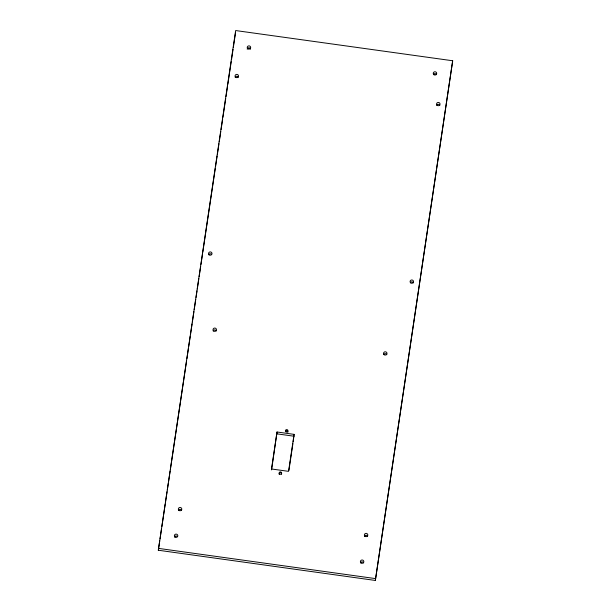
<?xml version="1.0" encoding="UTF-8"?>
<svg xmlns="http://www.w3.org/2000/svg" width="611" height="611" viewBox="0 0 611 611"><rect width="100%" height="100%" fill="white"/><g stroke="black" fill="none" stroke-linecap="round" stroke-linejoin="round"><path stroke-width="0.92" d="M158.318 550.236L235.655 30.55L452.682 60.764L375.345 580.45L158.318 550.236L159.731 540.804M271.574 469.912L277.027 431.992L294.082 434.368L293.181 441.776M375.345 580.45L452.682 60.764M160.013 538.917L161.556 528.538M161.839 526.651L163.389 516.28M163.672 514.393L165.214 504.022M165.497 502.135L167.047 491.756M167.33 489.869L168.315 483.27M168.598 481.384L170.141 471.005M170.423 469.118L186.607 360.65M186.89 358.764L188.44 348.385M188.723 346.498L190.265 336.126M190.548 334.24L192.098 323.861M192.381 321.974L193.931 311.602M194.206 309.716L195.757 299.344M196.039 297.458L197.025 290.851M197.307 288.965L198.858 278.593M199.133 276.707L200.683 266.327M200.966 264.441L202.516 254.069M202.799 252.183L215.324 168.231M215.599 166.345L217.149 155.973M217.432 154.087L218.982 143.707M219.265 141.821L220.808 131.449M221.09 129.563L222.641 119.183M222.923 117.297L225.734 98.44M226.017 96.553L227.567 86.174M227.85 84.287L229.392 73.916M229.675 72.029L231.225 61.65M231.508 59.763L233.051 49.392M233.333 47.505L235.586 32.414M277.027 431.992L271.505 468.981L288.56 471.348L294.082 434.368M288.904 470.439L292.906 443.624M276.959 433.848L294.013 436.223M158.386 548.373L375.414 578.586M360.467 562.846A1.726 1.642 2.1 0 1 363.652 562.891M285.429 431.641A1.253 1.199 2.1 0 1 287.002 430.656A1.253 1.199 2.1 0 1 287.819 432.283M279.357 474.556A1.253 1.199 2.1 0 1 280.212 472.654A1.253 1.199 2.1 0 1 281.511 474.312M247.18 49.124A1.726 1.642 2.1 0 1 250.594 49.17M383.624 354.64A1.726 1.642 2.1 0 1 386.801 354.678M213.102 330.895A1.726 1.642 2.1 0 1 216.286 330.941M208.641 254.764A1.726 1.642 2.1 0 1 211.605 254.436M174.448 536.947A1.726 1.642 2.1 0 1 177.411 536.618M410.393 282.45A1.726 1.642 2.1 0 1 413.342 282.862M178.42 510.315A1.726 1.642 2.1 0 1 181.604 510.361M433.543 74.244A1.726 1.642 2.1 0 1 436.498 74.657M364.439 536.214A1.726 1.642 2.1 0 1 367.623 536.259M235.128 77.223A1.726 1.642 2.1 0 1 238.313 77.269M436.651 105.283A1.726 1.642 2.1 0 1 439.836 105.321M247.89 48.796A1.726 1.642 2.1 0 0 250.655 47.742A1.726 1.642 2.1 0 0 248.31 45.978A1.726 1.642 2.1 0 0 247.89 48.796M285.933 431.71A1.253 1.199 2.1 0 0 287.941 430.946A1.253 1.199 2.1 0 0 286.238 429.663A1.253 1.199 2.1 0 0 285.933 431.71M175.036 537.031A1.726 1.642 2.1 0 0 177.801 535.977A1.726 1.642 2.1 0 0 175.456 534.213A1.726 1.642 2.1 0 0 175.036 537.031M179.008 510.399A1.726 1.642 2.1 0 0 181.78 509.345A1.726 1.642 2.1 0 0 179.428 507.581A1.726 1.642 2.1 0 0 179.008 510.399M437.239 105.359A1.726 1.642 2.1 0 0 440.012 104.305A1.726 1.642 2.1 0 0 437.659 102.541A1.726 1.642 2.1 0 0 437.239 105.359M235.724 77.307A1.726 1.642 2.1 0 0 238.489 76.253A1.726 1.642 2.1 0 0 236.144 74.489A1.726 1.642 2.1 0 0 235.724 77.307M213.69 330.979A1.726 1.642 2.1 0 0 216.462 329.925A1.726 1.642 2.1 0 0 214.117 328.16A1.726 1.642 2.1 0 0 213.69 330.979M209.229 254.848A1.726 1.642 2.1 0 0 211.994 253.794A1.726 1.642 2.1 0 0 209.649 252.022A1.726 1.642 2.1 0 0 209.229 254.848M410.752 282.901A1.726 1.642 2.1 0 0 413.517 281.847A1.726 1.642 2.1 0 0 411.172 280.082A1.726 1.642 2.1 0 0 410.752 282.901M361.055 562.93A1.726 1.642 2.1 0 0 363.82 561.876A1.726 1.642 2.1 0 0 361.475 560.104A1.726 1.642 2.1 0 0 361.055 562.93M365.027 536.298A1.726 1.642 2.1 0 0 367.799 535.244A1.726 1.642 2.1 0 0 365.447 533.479A1.726 1.642 2.1 0 0 365.027 536.298M384.212 354.716A1.726 1.642 2.1 0 0 386.977 353.662A1.726 1.642 2.1 0 0 384.632 351.898A1.726 1.642 2.1 0 0 384.212 354.716M433.909 74.695A1.726 1.642 2.1 0 0 436.674 73.641A1.726 1.642 2.1 0 0 434.329 71.877A1.726 1.642 2.1 0 0 433.909 74.695M279.617 474.021A1.253 1.199 2.1 0 0 281.633 473.258A1.253 1.199 2.1 0 0 279.922 471.975A1.253 1.199 2.1 0 0 279.617 474.021"/></g></svg>
